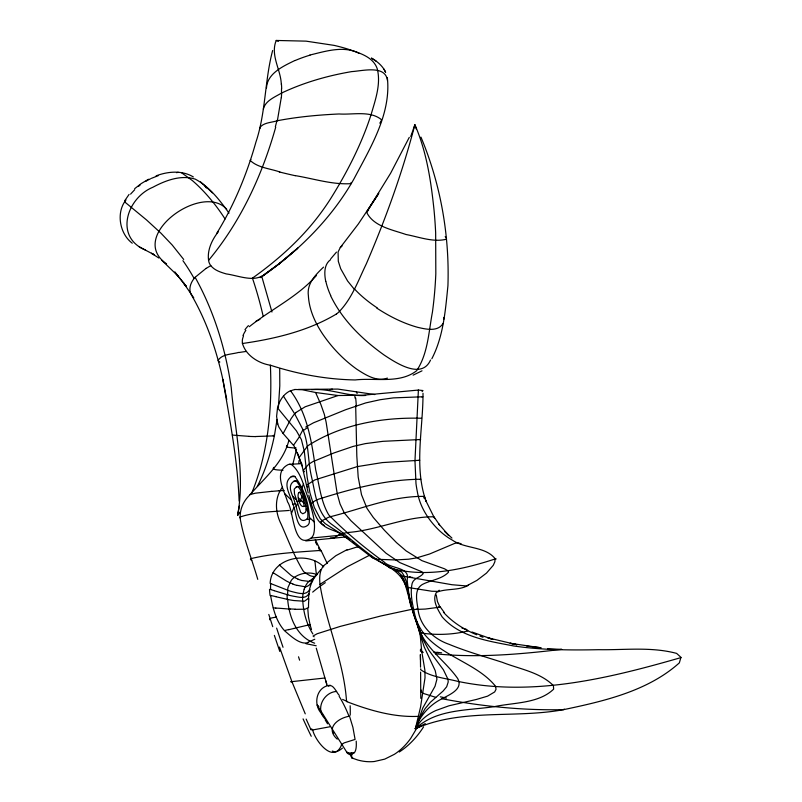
<?xml version="1.0" encoding="UTF-8"?>
<svg xmlns="http://www.w3.org/2000/svg" width="802" height="802" viewBox="0 0 802 802"><rect width="100%" height="100%" fill="white"/><g stroke="black" fill="none" stroke-linecap="round" stroke-linejoin="round"><path stroke-width="1.2" d="M425.311 723.594L415.366 728.777L420.098 717.158L425.17 708.567L430.443 702.231L443.135 691.013L446.674 686.773L448.208 682.011L447.997 679.304L443.406 669.79L428.859 650.252L423.386 640.056L413.1 612.538L403.747 579.044L401.381 575.124L397.792 571.746L371.737 557.24L340.92 533.741L325.381 523.746L320.289 518.804L314.314 507.425L309.973 492.879L307.186 477.531L304.279 451.035L301.382 439.576L296.439 430.875L277.542 407.877C279.307 400.789 283.637 393.832 290.474 390.704C307.727 413.742 311.727 442.273 315.707 469.882C319.346 484.999 320.69 501.15 328.7 514.814C345.472 532.087 364.559 547.826 384.108 561.991C390.353 568.969 410.544 566.733 407.165 579.706C408.549 595.074 411.566 610.402 417.431 624.718C423.857 647.354 444.789 660.156 457.651 678.462C463.736 689.139 449.31 694.763 442.042 698.742C429.641 704.838 419.917 715.705 415.366 728.777C461.912 708.056 514.543 718.762 563.545 709.66C604.006 701.159 647.816 691.154 679.354 662.863L680.948 657.309L676.617 653.389C651.314 646.612 624.668 650.121 598.793 649.69C570.392 650.232 541.841 650.121 513.681 645.961C488.739 641.119 459.696 637.169 442.113 616.838C438.062 609.961 431.687 600.237 436.418 592.377C446.273 588.177 458.203 590.863 468.027 585.49L468.649 584.738M420.779 698.341L420.609 672.086M436.258 594.914L437.421 601.51L440.007 607.144L425.26 609.069L412.298 609.56M263.347 109.062C265.332 100.691 274.815 97.102 281.502 93.092L281.522 88.681M387.456 80.521C385.622 64.681 362.454 70.967 351.717 71.599C327.547 75.719 303.677 82.546 281.502 93.092M422.083 391.617L422.985 390.554L418.393 390.053L414.975 460.739L415.987 483.556A85.784 64.391 86 0 0 417.381 491.907C419.576 505.08 426.554 516.939 435.506 526.673A87.117 65.293 86.5 0 0 452.268 540.087C465.13 549.039 484.879 546.122 495.004 558.513L494.884 561.711L493.25 565.33L486.503 573.089L476.889 580.407L466.493 585.951L451.907 584.718L406.223 576.718M423.005 393.291C423.145 429.15 413.782 466.543 426.073 501.35L424.428 496.408C391.947 495.826 361.241 509.019 330.083 516.799A17.875 4.231 -12.5 0 0 328.188 517.43L321.432 521.049M306.163 509.13L305.853 511.285A3.609 2.426 85.6 0 1 304.95 512.699L302.735 513.781L300.65 512.247L294.514 493.902L294.214 489.15L296.75 486.583A3.499 2.336 86.3 0 1 298.143 486.704C303.246 492.769 305.201 501.37 306.163 509.13L308.098 511.024M281.251 97.654L277.372 120.721C271.678 122.636 263.447 122.405 259.788 127.729L260.038 128.43M299.036 460.538L298.785 463.305M278.384 407.506L279.798 385.842L279.708 368.94M420.95 137.112C440.579 183.899 449.631 235.126 447.927 285.783C445.421 310.464 443.446 336.339 431.837 358.755M261.522 276.219C251.948 281.622 236.981 275.347 226.234 273.913C220.65 272.259 214.525 270.364 210.766 265.602A14.917 13.403 -35.2 0 1 208.861 261.833C206.555 251.066 211.838 239.858 218.435 231.638M320.72 522.252C325.121 529.791 336.91 530.132 343.567 535.636M296.56 449.31L292.71 464.709M277.081 419.456L274.454 435.446A27.599 2.015 0.7 0 1 273.161 435.877M239.407 506.012L237.603 515.305L239.618 512.859M311.507 629.46L309.953 624.658L296.048 627.896A59.077 7.94 -16.1 0 1 293.853 628.517M420.759 668.808L420.589 669.65C431.065 677.119 445.11 678.141 457.481 681.289C532.468 697.219 609.45 678.191 681.028 657.58M277.542 407.877L276.6 416.418L277.733 423.917M421.551 418.253C382.544 417.18 342.223 424.128 308.66 445.24A21.474 7.819 -9.7 0 0 307.276 446.453L299.367 457.23A8.632 3.559 -25.5 0 0 299.086 457.802L302.484 466.543M388.328 565.841L388.198 566.413C398.363 572.548 406.865 581.671 408.609 593.961M288.87 440.398C283.136 463.075 264.018 478.433 249.372 495.405C242.164 502.423 238.445 512.749 240.961 522.683C244.861 542.032 252.299 560.428 257.753 579.355M272.64 50.506C264.64 80.551 265.903 112.42 255.928 142.084C246.896 174.104 234.144 205.101 216.65 233.452M275.708 127.167C262.144 175.387 240.73 221.743 208.5 260.439M341.802 744.336C333.953 764.847 315.306 741.188 312.67 729.96L310.935 729.65L306.163 719.093M413.03 130.084L414.865 124.721C426.604 151.568 430.965 180.921 434.012 209.853A321.291 203.217 -87.5 0 1 435.656 232.78L435.817 273.783A270.665 174.996 -87.2 0 1 432.448 312.018C428.679 331.727 428.057 353.512 416.659 370.704C399.827 383.998 375.065 377.622 355.146 379.947A651.535 412.228 -72.7 0 1 335.467 378.865C313.331 376.84 291.497 372.078 270.384 365.201C272.259 408.368 268.329 452.97 251.678 493.19M252.45 278.114C277.181 260.55 300.169 240.139 318.594 215.939A242.805 148.911 -81.8 0 0 330.314 199.187C344.208 177.052 356.519 153.824 365.892 129.403A207.307 129.322 -81.5 0 0 371.015 114.866C375.276 100.1 381.13 84.28 377.261 68.802C373.151 56.601 359.156 52.982 348.309 49.223A380.068 252.269 88.4 0 0 334.013 45.363L306.053 41.143L276.229 40.451C270.084 55.328 280.85 69.513 281.312 84.36M304.179 589.199L305.131 586.773A11.489 5.323 29.3 0 0 306.905 586.513L309.091 585.239L312.519 581.129M430.534 360.068C421.682 379.867 396.178 362.995 384.228 355.096C362.384 339.487 342.203 320.018 330.514 295.507M410.734 136.44L412.669 131.157M495.716 559.465L496.007 558.673C462.784 569.671 425.09 578.052 390.373 568.027M243.507 335.757L242.555 338.875A13.754 13.564 -26.4 0 0 242.435 343.296M291.286 513.851L293.813 507.666M301.843 487.997L303.387 484.218M296.128 506.844L297.622 503.195M301.883 492.769L302.464 491.345M299.808 501.872L302.133 496.177M310.935 729.65L311.798 728.868M328.389 686.201C332.92 682.953 336.71 692.898 339.266 695.394M299.086 457.802L294.144 446.102L283.136 433.541L291.066 418.684L294.605 413.722L283.437 396.098M323.717 566.834C307.397 550.322 271.317 557.831 270.134 583.345L289.602 590.964A37.113 14.586 19.9 0 0 293.873 592.117C299.146 593.41 306.474 595.555 309.682 589.51M257.272 486.453C265.572 470.393 270.805 452.95 274.484 435.296L274.063 435.005M409.271 137.353L390.654 173.172L366.604 212.179C373.321 226.475 392.328 229.713 406.023 234.505C419.055 236.941 433.2 242.535 446.353 239.257L446.473 238.104L445.2 236.55M336.299 314.143A45.042 25.624 -78.2 0 0 338.775 312.068C351.928 298.735 358.253 280.439 366.293 263.918C385.692 218.745 402.514 172.34 414.865 124.721L416.408 129.252M282.424 487.185C274.224 498.082 275.176 512.348 281.121 524.087C288.098 539.806 294.184 556.177 303.126 570.884A17.333 11.629 84 0 0 304.86 572.688L309.973 575.625A34.316 23.108 84.5 0 0 313.251 576.448L315.667 576.598M417.08 727.695L410.784 738.281A98.816 67.218 80.4 0 1 394.414 754.291L384.729 759.133L374.293 761.519A90.516 61.553 80.1 0 1 357.632 759.975L351.898 757.97L349.441 753.429M239.537 512.237L237.603 515.305C245.422 473.491 234.806 429.631 231.237 387.617C225.673 349.161 214.044 311.346 195.127 277.302L206.134 268.339M443.005 323.547C437.752 332.138 425.661 329.171 417.591 327.306C403.065 323.266 389.451 316.379 376.87 308.148M421.281 690.111L420.91 691.535L423.336 693.429L435.757 697.339M368.599 210.094L366.604 212.179L378.745 193.392L358.293 224.039L340.279 247.557L338.093 251.978L338.294 261.252L340.69 268.72L347.587 280.971L354.294 289.281M293.552 445.21L298.695 437.852L302.966 429.661L294.605 413.722M423.586 726.853C417.281 736.757 409.14 745.559 399.286 751.995M129.072 194.405L124.611 200.911L125.333 202.445L146.586 219.989L160.991 233.222L172.199 245.011L183.708 259.457M320.82 569.631L312.87 579.124L310.554 580.909A13.855 7.88 43.2 0 1 308.75 581.36L301.953 580.498M419.797 630.512L421.682 650.943L424.87 670.111L425.02 677.74L420.549 707.103L415.366 728.777L420.388 725.71M195.127 277.302C190.946 281.813 188.069 288.82 191.257 294.645C206.635 321.121 216.63 350.404 223.006 380.258L222.856 379.506C229.713 419.747 237.663 460.188 239.116 501.06M336.479 252.109L330.775 258.795M379.817 123.187L381.371 120.691L381.251 119.498C369.912 110.405 352.68 114.937 339.086 113.974C318.404 114.927 297.712 116.831 277.372 120.721M130.586 194.114L134.736 189.673M323.527 267.126C315.577 274.755 306.665 283.617 308.379 295.717C309.111 309.642 315.106 322.735 322.755 334.183C331.968 347.607 343.376 359.587 356.629 369.09C365.481 374.835 376.479 382.083 387.426 378.103M423.646 497.922L424.428 496.408M249.322 326.685C271.236 309.141 297.632 296.92 316.489 275.437M308.73 594.001C305.522 599.425 298.595 596.969 293.642 596.247A36.08 12.14 15.2 0 1 289.392 595.325L274.184 590.683M308.088 598.593L304.399 601.239L293.853 600.538A34.967 9.814 10.8 0 1 289.672 599.856L275.908 596.728M346.925 751.805L346.785 752.597L348.599 753.118L353.923 752.637L351.988 754.341L349.873 754.141M420.849 649.119L420.378 650.021L421.682 650.943M326.965 562.723L335.827 555.716L346.965 549.721M295.657 412.679L305.211 406.774L338.063 395.526L363.015 395.216L418.393 390.053M564.217 709.078L563.545 709.66C522.884 710.542 482.002 706.392 442.042 698.742M340.279 247.557L342.083 245.993M330.534 259.708C323.828 264.54 324.269 273.993 325.702 281.231M342.434 748.126C339.807 750.301 335.717 753.248 332.329 751.043M417.18 727.314L415.366 728.777L422.804 707.976L435.015 686.301L436.93 679.164L435.245 670.703L424.198 646.943L412.248 609.269M134.676 188.67L141.252 183.568L148.51 179.247M250.846 159.518L250.184 160.41C257.803 167.808 270.053 168.54 279.778 171.949M291.226 476.709C281.502 483.446 291.186 495.826 292.76 504.207C296.329 509.521 296.018 533.36 307.557 525.45A6.807 4.571 85.3 0 0 309.271 522.794C310.274 506.794 304.439 489.03 294.745 476.438A6.576 4.391 86.5 0 0 292.128 476.228L291.226 476.709L294.946 476.478M293.702 481.39C286.093 486.644 293.672 496.328 294.895 502.874C297.572 507.616 297.512 524.899 306.454 519.425A5.313 3.559 85.5 0 0 307.788 517.34C308.57 504.869 304.018 491.014 296.449 481.19A5.133 3.429 86.4 0 0 294.414 481.02L293.702 481.39L297.422 481.16M138.465 186.365L139.989 185.222M298.925 492.498C296.339 495.095 299.888 507.806 303.607 506.473A1.945 1.303 85.8 0 0 304.098 505.711L303.146 499.055L299.938 492.438A1.885 1.263 86.1 0 0 299.186 492.368L301.402 492.328M417.351 727.294L415.366 728.777L419.386 722.803A192.159 82.967 28.9 0 1 435.747 710.572L448.95 705.8L476.348 699.474L487.596 696.146L494.674 691.936L496.027 689.339L495.596 686.332C472.799 657.81 422.494 653.6 414.413 612.858C412.308 603.274 409.942 593.099 412.168 583.335C413.712 578.062 420.188 577.56 423.185 573.681L422.333 572.117L420.799 571.315L399.857 562.623L386.063 553.25L350.945 520.729L344.369 513.09L340.038 503.947L337.211 493.761L326.133 422.183L324.319 414.293L320.81 404.298L315.597 392.499L302.244 389.742L294.685 389.461M336.299 314.093C307.938 331.025 274.855 338.845 242.445 343.507M305.702 427.085L313.512 422.794L345.632 409.722L365.762 402.905L380.218 399.707L393.401 397.882L422.824 396.779L422.083 397.15M262.314 276.319C299.186 250.535 331.908 218.074 354.103 178.666C370.354 147.768 391.376 113.864 387.336 77.553M311.106 538.082C293.051 550.232 293.743 510.172 287.617 502.032C284.399 490.563 272.981 472.438 288.078 464.619A9.784 6.526 86.8 0 1 291.968 464.889C301.813 473.441 303.908 487.646 308.67 499.225C311.828 510.433 316.409 522.373 313.672 534.122A10.185 6.837 85 0 1 311.106 538.082L343.346 534.934M418.464 716.346C393.772 717.519 369.401 710.301 346.554 701.549C343.928 661.209 326.203 623.986 319.978 584.377L346.905 566.964L369.07 555.485M419.225 726.061L415.366 728.777C436.448 708.677 468.027 710.712 494.914 706.542C514.413 702.442 538.483 703.625 553.651 689.159L553.39 685.58C539.886 672.166 519.586 669.028 502.383 662.332C484.568 656.597 466.493 651.525 449.18 644.357C433.692 639.004 420.098 626.492 418.042 609.61C416.97 601.55 413.712 589.681 422.233 584.548C430.714 580.016 441.671 579.345 448.518 572.237L448.358 571.024L444.539 568.808L421.912 560.658L406.143 550.914L396.539 542.673L384.298 530.152L373.271 517.44L367.025 508.428L361.512 494.714L358.183 477.02L356.82 456.077L355.687 405.962M420.178 479.636L420.749 479.255C385.782 479.556 351.687 488.729 318.524 499.195C315.868 500.298 313.051 501.571 311.216 503.867C313.963 511.425 316.219 521.891 324.449 525.551M422.022 370.825L413.1 375.156M326.875 563.375C319.366 567.305 319.256 577.019 319.978 584.377M270.605 595.565C272.81 608.026 275.888 621.099 284.58 630.763C290.304 635.555 300.098 645.299 307.928 642.572M145.523 181.493L147.177 180.54M352.649 757.539L351.898 757.97L351.466 753.138M256.129 321.101L259.898 319.407M148.009 180.059L150.555 178.776M314.414 577.29L307.727 582.553A22.727 19.679 75.1 0 0 305.181 586.803M310.113 641.43L310.444 641.259A29.945 7.398 -22 0 1 313.612 639.755L314.805 639.244M294.976 60.461C283.537 66.035 267.226 73.283 266.485 87.929M151.398 178.355L158.305 175.628M347.065 550.132L356.058 547.285A64.29 44.321 81.9 0 1 359.055 546.964M286.725 445.621C284.76 447.626 291.447 447.536 292.72 447.837A10.797 2.115 7.9 0 0 295.477 447.947L296.108 447.947M274.023 467.305C270.053 470.273 281.161 469.992 282.966 470.293M406.895 586.312L406.173 586.753L407.997 587.415M125.984 200.009C115.979 212.189 119.418 233.673 132.26 243.217M156.139 175.828C167.999 171.387 182.084 170.124 193.342 176.931M232.359 435.075L249.081 436.348M309.913 55.037C325.612 51.268 343.998 45.283 359.226 53.433M176.52 172.681L178.234 172.3M293.953 628.427L288.68 629.73M330.284 685.249C315.868 686.362 312.469 705.91 322.594 714.512M336.589 691.434C323.537 692.156 314.885 709.479 325.201 718.963M311.567 389.732C329.692 387.978 347.336 396.749 365.682 395.456M329.913 726.772L312.67 729.96M351.256 754.481L348.79 754.201L347.737 752.767M273.402 435.887L255.477 436.529M276.209 617.029C274.284 617.71 268.981 617.69 269.632 619.776M411.326 609.44L380.93 615.966L340.198 626.412L317.151 633.75L313.041 636.036L314.153 636.808M238.705 352.409C231.948 354.354 222.044 353.923 218.114 360.389L218.365 361A35.569 7.188 -8.5 0 0 219.838 362.043M346.143 532.769L340.339 533.942L341 534.132M291.607 681.61L290.745 681.76L324.85 678.001M347.888 532.488C377.09 530.322 404.88 516.468 433.962 516.799L439.546 524.929L438.824 524.007L448.669 535.395L444.779 531.395L451.937 538.062M418.734 460.368L419.707 460.268L382.353 462.594L357.291 466.604L314.845 479.907L307.196 484.799L306.464 486.052L307.868 486.964M305.742 540.929L346.644 536.879M400.93 575.295L399.887 575.585M271.818 491.345L255.367 493.18L249.663 494.654M306.454 519.425L310.173 519.105M303.607 506.473L306.093 506.283M292.76 504.207L295.236 504.017M297.091 501.471L300.81 501.19M278.484 490.794L282.605 490.513M296.269 486.834L299.998 486.583M298.334 389.431L337.913 389.08L374.745 394.554M289.392 464.318L301.793 463.656M419.386 439.576L420.629 439.516L382.935 441.321L365.301 443.626L353.091 446.423L333.913 452.96L312.67 461.741L308.73 464.248L303.798 469.731L303.356 470.954L304.539 471.716M289.281 510.443C272.79 511.766 255.537 511.766 239.798 517.089L240.139 518.112M547.566 648.848L561.731 649.349C520.017 654.312 477.39 658.071 435.366 653.8M305.131 586.773L296.981 585.31M295.176 609.33L305.161 609.209L307.717 607.836L308.449 616.898L310.224 625.46M273.261 607.896L275.838 608.036M270.294 365.201C258.495 363.376 245.703 355.306 242.415 343.296M290.174 609.129L279.196 608.257A39.288 7.408 2.8 0 0 275.818 608.096M338.063 395.526L315.597 392.499M526.774 646.161L541.17 647.765M316.209 645.77L305.973 643.705M342.494 745.509L341.321 744.767L344.148 742.883L355.085 739.424L352.9 727.304L349.512 716.186C338.133 717.99 324.75 728.166 337.241 739.153M540.167 647.665L510.122 643.294L517.019 644.748L487.796 637.77L492.819 639.425L472.007 632.016M405.571 576.618L403.566 576.297M462.042 628.227L462.694 628.327M438.864 606.482L440.158 606.823L444.238 612.427M330.223 538.022L333.782 538.022L338.203 535.435A10.025 6.847 84.9 0 0 340.098 533.079M402.604 576.127L402.043 576.016M463.325 628.437L466.533 629.41L467.767 630.994C452.97 634.733 436.278 635.324 420.99 632.978M295.707 175.698C313.963 178.746 332.559 184.841 351.106 183.648L350.895 182.736M409.08 587.645L431.827 591.244L437.932 591.375L439.235 590.212M479.947 636.096L483.035 637.259M292.8 583.906L289.793 582.673A26.867 13.524 31 0 1 286.113 580.838L273.091 572.698M181.543 172.761L192.38 180.58A243.327 144.059 89.1 0 1 212.309 201.322A232.46 138.064 89.3 0 1 225.061 218.966M298.053 579.154L293.442 576.909A21.373 12.451 44.5 0 1 290.946 575.295L279.367 565.009M314.665 643.214C296.57 636.708 289.141 617.209 287.667 599.475M476.719 634.773C464.228 629.67 452.458 622.302 443.416 612.187M145.573 250.064C114.155 237.342 126.646 198.064 152.811 187.287C165.523 180.45 180.861 174.605 195.287 179.147C209.392 186.676 219.898 200.31 229.001 213.142M276.229 40.451L278.334 41.413M251.718 560.297L250.455 559.525L250.535 558.713C273.302 553.27 297.773 552.127 320.99 550.383L327.166 563.365M139.297 246.886L154.445 254.866L151.478 253.272L158.806 258.003M461.13 543.736L457.611 542.733L454.604 543.445L429.541 554.022L416.539 557.911L408.499 559.215L395.306 559.946L377.13 559.285L373.371 558.272L370.073 555.575M344.419 536.137L349.842 539.686M376.218 61.203L371.416 58.075C377.301 61.413 382.835 66.065 385.662 72.34M166.555 263.828C126.516 236.299 202.304 181.773 226.715 209.262M382.815 563.184L384.89 564.558M386.835 565.831L388.659 567.044M352.629 541.591L354.494 542.914M348.519 753.068L348.168 752.637L347.857 753.659L346.574 751.885L317.161 705.038L317.923 705.63M161.713 260.229L177.964 275.968L185.994 286.033L183.127 282.404L193.773 297.863M200.58 181.894L212.5 192.861M298.524 497.972L304.199 503.395M292.66 496.237L296.61 500.017M284.71 493.641L291.367 500.037M309.863 517.811L314.214 521.992M332.539 731.865L333.662 733.188M283.136 433.541L279.016 427.336A16.401 9.494 83.1 0 1 277.783 423.887M177.964 275.968L174.776 271.988L185.994 286.033M204.741 185.713L206.385 187.969M312.9 633.981C306.665 624.267 303.517 612.808 302.815 601.35M325.201 719.945L327.557 723.815M356.369 392.068L357.141 393.461M400.93 576.037L407.135 588.447M383.867 69.022L385.401 71.859M315.457 542.022L317.011 544.929M315.286 539.646L320.75 550.643L320.118 550.994L318.564 547.926M297.352 452.639L301.973 465.371L308.229 492.939M305.251 713.85L291.928 681.7L279.507 647.044M425.852 500.729L434.654 518.443M302.966 429.661C309.071 444.619 307.778 461.13 311.497 476.639C315.437 493.591 316.84 514.393 332.64 525.019C355.206 541.35 374.564 562.974 401.642 571.986C409.391 582.342 407.135 597.6 412.158 609.46M261.863 276.79L271.958 312.018M274.364 635.395L279.808 651.455M272.74 626.663L268.8 614.442M311.527 504.799L308.8 495.185M416.96 621.61L417.521 623.475M325.732 680.657L326.745 684.116M408.89 594.904L409.441 596.798M410.574 600.758L411.165 602.783M409.722 597.781L410.283 599.756M316.259 648.156L327.086 685.429M417.772 624.387L419.506 631.415M222.856 379.506L226.765 399.526M354.785 395.647L355.096 398.203M443.737 317.482L443.887 319.186M314.935 561.039L316.118 572.317A20.992 11.97 -57.2 0 0 316.91 574.102L317.241 574.643C309.813 571.726 300.82 572.758 294.304 577.4A25.243 19.408 63.1 0 0 291.266 580.397L288.088 587.234A26.797 20.712 61.9 0 0 287.557 590.332M420.549 667.184L420.398 654.803M420.388 654.522L420.529 659.936M270.625 589.48A43.077 34.285 62.4 0 1 270.675 583.515M270.104 595.565A57.604 48.521 56.8 0 1 269.512 589.34M270.013 589.36A89.443 29.644 15.6 0 1 274.204 590.653M270.635 595.475A62.115 17.253 11.3 0 1 275.958 596.648M284.88 630.482A65.273 6.927 -15.6 0 1 289.091 629.43M308.529 607.716A51.358 34.787 -84.8 0 1 308.89 598.673M308.429 598.623A47.669 34.195 -84.5 0 1 309.061 594.082M308.9 594.041A49.022 36.21 -84.7 0 1 309.843 589.57M309.502 589.44A42.506 32.12 -85.1 0 1 312.349 581.009M312.529 581.139A33.684 25.062 -84.5 0 1 316.74 573.801M339.156 696.367A33.564 9.163 64.9 0 1 348.87 715.965M356.198 741.128A56.661 13.865 66.7 0 1 354.083 752.998M299.607 660.176A309.652 1.614 72.3 0 1 298.534 656.808M283.036 647.294A309.873 52.26 70.5 0 1 276.63 628.096M311.236 736.276A190.375 45.985 69.1 0 1 303.066 718.883M271.537 491.425A57.343 4.291 -7.7 0 1 278.174 490.864M282.284 490.583A57.353 4.281 -7.7 0 1 284.189 490.473M301.963 580.548A34.656 20.12 44.4 0 1 298.063 579.214M297.031 585.47A36.441 18.015 30.7 0 1 292.82 584.057M303.196 593.61A27.288 24.531 65.6 0 1 304.219 589.219M287.647 594.873A34.897 26.687 62.8 0 1 287.798 590.422M302.715 597.4A34.255 30.416 67.5 0 1 303.076 593.58M287.367 599.455A46.937 37.103 60.1 0 1 287.076 594.743M302.645 601.35A39.268 33.664 71 0 1 302.625 597.39M295.136 609.139A35.579 6.767 2.1 0 1 290.264 608.949M307.547 642.552A15.378 4.04 -21.5 0 1 309.813 641.339M318.494 706.191A43.158 3.018 53.5 0 1 318.865 706.532M312.68 592.127A57.453 7.83 -28.6 0 1 325.311 582.683M347.547 701.58A55.95 10.236 13.7 0 1 342.624 699.414M350.153 705.76A60.31 17.714 78.8 0 1 350.223 715.163M390.083 568.006A28.481 3.92 6.4 0 1 388.519 567.034M411.316 577.33A25.233 0.601 5.9 0 1 412.519 577.43M419.566 632.227A85.854 10.827 -0.9 0 1 419.456 631.425M423.266 652.327A51.819 5.233 1.4 0 1 420.338 650.923M438.654 652.728A56.491 5.103 2.8 0 1 433.812 652.056M294.665 413.762A37.113 26.787 30.6 0 1 295.727 412.739M304.249 430.022A27.859 14.155 -0.4 0 1 307.316 427.777M420.649 632.658A53.263 6.727 -0.8 0 1 420.288 632.387M421.1 632.978A30.646 3.92 -1.3 0 1 420.539 632.658M441.611 652.808A69.032 8.822 -0.5 0 1 437.07 652.307M446.493 698.061A95.087 15.669 4.1 0 1 440.318 696.808M290.514 391.005A38.426 23.268 -84.9 0 1 294.685 389.612M346.845 532.789A16.832 1.273 -6.7 0 1 348.479 532.528M406.975 587.054A11.258 0.792 17 0 1 407.937 587.234M413.07 609.46A7.439 0.772 -10.9 0 1 413.341 609.36M355.677 398.063A92.651 73.533 -84.5 0 1 356.288 405.882M244.971 329.722A31.619 29.193 -84.7 0 1 248.43 325.622M243.006 335.527A27.539 26.907 64 0 1 245.843 330.394M377.251 307.918A70.135 29.253 27.8 0 1 354.795 289.291M276.961 120.43A112.38 49.784 -82.4 0 1 275.327 126.826M281.612 93.032A41.433 16.301 -82.2 0 1 281.372 97.623M281.442 84.18A32.621 11.068 -83.3 0 1 281.672 88.551M206.194 268.389A46.275 24.381 -25.2 0 1 210.816 265.662M182.926 260.65A197.011 134.275 87.2 0 1 194.134 278.474M238.936 352.539A39.488 7.007 -7 0 1 246.244 351.436M252.429 278.124A267.718 156.921 88.8 0 1 263.156 316.158M255.627 436.599A27.519 1.714 1.7 0 1 248.981 436.408M295.126 60.531A59.077 21.614 -13.1 0 1 309.993 55.148M295.427 175.738A66.686 6.657 10.7 0 1 279.317 171.939M330.715 295.567A104.029 47.017 37.1 0 1 325.853 281.302M329.923 389.672A37.403 27.348 83.2 0 1 332.349 389.15M416.258 609.219A20.19 1.835 -4.2 0 1 417 609.079M410.574 576.899A32.24 1.013 7.1 0 1 409.521 576.738M320.75 522.242A20.351 5.233 -10.7 0 1 321.512 521.049M297.662 248.239L278.805 264.038L260.259 277.602L280.008 263.096L278.805 264.038L297.662 248.239"/></g></svg>
